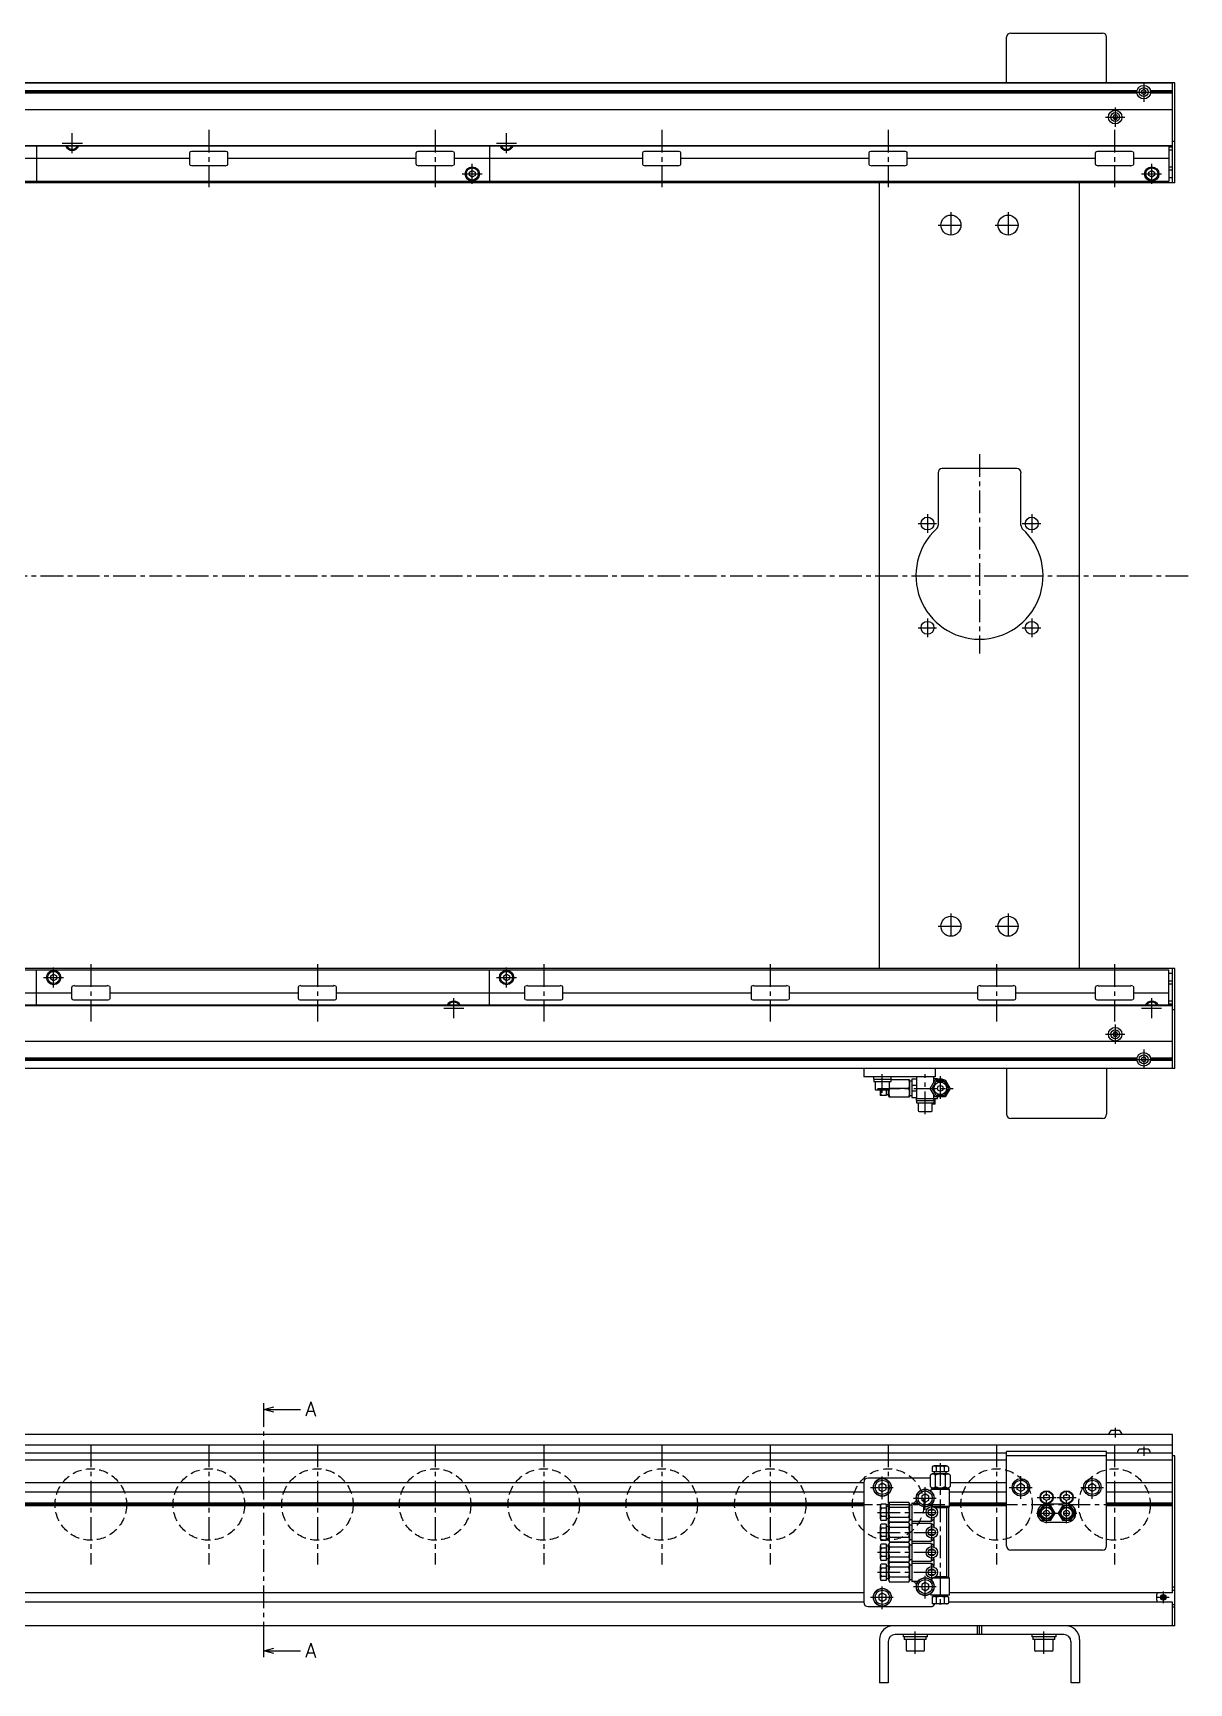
# Model space of a CAD drawing. Extents: x -10 to 4967, y -8 to 1201.
# Drawn here: x 3301 to 4110, y 28 to 1183 of the extents above; entities that cross this region are included whole.
import ezdxf

# ---------------------------------------------------------------- set-up
doc = ezdxf.new("R2010")
doc.units = 0
doc.header["$LTSCALE"] = 0.5
doc.linetypes.add('CENTER', pattern=[50.8, 31.75, -6.35, 6.35, -6.35])
doc.linetypes.add('DASHED', pattern=[19.05, 12.7, -6.35])
for name, color, linetype in [('MSM_CENTER', 1, 'CENTER'), ('MSM_CONTINUOUS', 7, 'CONTINUOUS'), ('MSM_DASHED', 4, 'DASHED'), ('MSM_PART_NUMBER', 7, 'CONTINUOUS')]:
    doc.layers.add(name, color=color, linetype=linetype)
doc.styles.get("Standard").update_dxf_attribs({"font": 'txt.shx', "height": 10, "bigfont": 'bigfont.shx'})

# ---------------------------------------------------------------- blocks, each defined once
blk = doc.blocks.new('*U88')
at = {"layer": 'MSM_PART_NUMBER'}
blk.add_text('A', height=10, dxfattribs=at).set_placement((3491.3, 214.9))
blk = doc.blocks.new('*U89')
at = {"layer": 'MSM_PART_NUMBER'}
blk.add_text('A', height=10, dxfattribs=at).set_placement((3491.3, 45.9))

msp = doc.modelspace()

# ---------------------------------------------------------------- linework, layer by layer
at = {"layer": 'MSM_CENTER'}
for p, q in [((4078.2, 1148.8), (4078.2, 1135.3)), ((4071.5, 1142), (4085, 1142)), ((4051.5, 1124.5), (4065, 1124.5)), ((4058.2, 1131.3), (4058.2, 1117.8)), ((3328.2, 1099.2), (3328.2, 1113.2)), ((3423.8, 1115.5), (3423.8, 1075.5)), ((3582.2, 1115.5), (3582.2, 1075.5)), ((3632.2, 1099.2), (3632.2, 1113.2)), ((3740.8, 1115.5), (3740.8, 1075.5)), ((3899.2, 1115.5), (3899.2, 1075.5)), ((4057.7, 1115.5), (4057.7, 1075.5)), ((3321.2, 1106.2), (3335.3, 1106.2)), ((3625.2, 1106.2), (3639.2, 1106.2)), ((3608.2, 1077.7), (3608.2, 1091.8)), ((4083.8, 1077.7), (4083.8, 1091.8)), ((3601.2, 1084.7), (3615.2, 1084.7)), ((4076.7, 1084.7), (4090.7, 1084.7)), ((3943.2, 1057.9), (3943.2, 1039.9)), ((3983.2, 1057.9), (3983.2, 1039.9)), ((3934.2, 1048.9), (3952.3, 1048.9)), ((3974.2, 1048.9), (3992.2, 1048.9)), ((3963.2, 888.4), (3963.2, 748.9)), ((3926.8, 846.4), (3926.8, 833.4)), ((3999.8, 846.4), (3999.8, 833.4)), ((3920.2, 839.9), (3933.2, 839.9)), ((3993.2, 839.9), (4006.2, 839.9)), ((359.7, 803.4), (4109.9, 803.4)), ((3920.2, 766.9), (3933.2, 766.9)), ((3926.8, 773.4), (3926.8, 760.4)), ((3993.2, 766.9), (4006.2, 766.9)), ((3999.8, 773.4), (3999.8, 760.4)), ((3943.2, 566.9), (3943.2, 548.9)), ((3983.2, 566.9), (3983.2, 548.9)), ((3934.2, 557.9), (3952.3, 557.9)), ((3974.2, 557.9), (3992.2, 557.9)), ((3308.2, 522), (3322.2, 522)), ((3315.2, 515), (3315.2, 529)), ((3341.2, 531.3), (3341.2, 491.3)), ((3499.8, 531.3), (3499.8, 491.3)), ((3625.2, 522), (3639.2, 522)), ((3632.2, 515), (3632.2, 529)), ((3658.2, 531.3), (3658.2, 491.3)), ((3816.8, 531.3), (3816.8, 491.3)), ((3975.2, 531.3), (3975.2, 491.3)), ((4057.7, 531.3), (4057.7, 491.3)), ((3588.2, 500.5), (3602.3, 500.5)), ((3595.2, 493.5), (3595.2, 507.5)), ((4076.7, 500.5), (4090.7, 500.5)), ((4083.8, 493.5), (4083.8, 507.5)), ((4058.2, 489), (4058.2, 475.5)), ((4051.5, 482.3), (4065, 482.3)), ((4071.5, 464.7), (4085, 464.7)), ((4078.2, 471.5), (4078.2, 458)), ((3895.2, 441.3), (3895.2, 454.4)), ((3925.2, 426.3), (3925.2, 454.4)), ((3935.8, 452.9), (3935.8, 435.9)), ((3891.8, 444.4), (3944.7, 444.4)), ((3462.2, 55), (3462.2, 215)), ((4058.2, 206.7), (4058.2, 200)), ((3341.2, 195), (3341.2, 111)), ((3423.8, 195), (3423.8, 111)), ((3499.8, 195), (3499.8, 111)), ((3582.2, 195), (3582.2, 111)), ((3658.2, 195), (3658.2, 111)), ((3740.8, 195), (3740.8, 111)), ((3816.8, 195), (3816.8, 111)), ((3899.2, 195), (3899.2, 111)), ((3975.2, 195), (3975.2, 111)), ((4057.7, 195), (4057.7, 111)), ((4078.2, 193.7), (4078.2, 187)), ((3935.8, 182), (3935.8, 81.5)), ((3887, 165), (3903.5, 165)), ((3895.2, 156.7), (3895.2, 173.3)), ((3925.2, 149.2), (3925.2, 165.8)), ((3984.1, 165), (4000.3, 165)), ((3992.2, 156.9), (3992.2, 173.1)), ((4010.2, 140), (4010.2, 164.6)), ((4024.2, 140), (4024.2, 164.6)), ((4034.1, 165), (4050.3, 165)), ((4042.2, 156.9), (4042.2, 173.1)), ((367.2, 153), (4100.3, 153)), ((3917, 157.5), (3933.5, 157.5)), ((3929.8, 141.5), (3929.8, 153.5)), ((4003.7, 158), (4016.8, 158)), ((4017.7, 158), (4030.8, 158)), ((3891.8, 147.5), (3935.8, 147.5)), ((3929.8, 127.5), (3929.8, 139.5)), ((4003.2, 147), (4031.3, 147)), ((3891.8, 133.5), (3935.8, 133.5)), ((3891.8, 119.5), (3935.8, 119.5)), ((3929.8, 113.5), (3929.8, 125.5)), ((3891.8, 105.5), (3935.8, 105.5)), ((3929.8, 99.5), (3929.8, 111.5)), ((3895.2, 79.7), (3895.2, 96.3)), ((3917, 95.5), (3933.5, 95.5)), ((3925.2, 87.2), (3925.2, 103.8)), ((3887, 88), (3903.5, 88)), ((4087.9, 88), (4095.9, 88)), ((4091.9, 84), (4091.9, 92)), ((3918.3, 48.4), (3918.3, 64)), ((4008.2, 48.4), (4008.2, 64))]:
    msp.add_line(p, q, dxfattribs=at)
at = {"layer": 'MSM_CONTINUOUS'}
for p, q in [((3982.2, 1148.4), (3982.2, 1180.4)), ((3985.2, 1183.4), (4049.2, 1183.4)), ((4052.2, 1148.4), (4052.2, 1180.4)), ((4099.9, 1148.4), (370.6, 1148.4)), ((4098.2, 1148.3), (372.2, 1148.3)), ((4098.2, 1078.4), (4098.2, 1148.4)), ((4099.9, 1078.4), (4099.9, 1148.4)), ((4073.6, 1142.9), (396.9, 1142.9)), ((4073.6, 1141.2), (396.9, 1141.2)), ((4073.5, 1142), (397, 1142)), ((4078.2, 1143.8), (4076.7, 1142.9)), ((4076.7, 1142.9), (4076.7, 1141.2)), ((4076.7, 1141.2), (4078.2, 1140.3)), ((4079.7, 1142.9), (4078.2, 1143.8)), ((4078.2, 1140.3), (4079.7, 1141.2)), ((4079.7, 1141.2), (4079.7, 1142.9)), ((4098.2, 1142.9), (4082.9, 1142.9)), ((4098.2, 1141.2), (4082.9, 1141.2)), ((4098.2, 1142), (4083, 1142)), ((4098.2, 1129.5), (372.2, 1129.5)), ((4057.4, 1126), (4056.5, 1124.5)), ((4056.5, 1124.5), (4057.4, 1123)), ((4057.4, 1126), (4059.1, 1126)), ((4057.4, 1123), (4059.1, 1123)), ((4060, 1124.5), (4059.1, 1126)), ((4059.1, 1123), (4060, 1124.5)), ((4098.2, 1104.1), (372.2, 1104.1)), ((4098.2, 1104.5), (422.2, 1104.5)), ((3303.2, 1104.1), (3303.2, 1079.4)), ((3328.2, 1103.9), (3327.9, 1104.1)), ((3328.6, 1104.1), (3328.2, 1103.9)), ((3410.3, 1099.5), (3410.3, 1091.5)), ((3435.2, 1100.5), (3412.3, 1100.5)), ((3437.2, 1091.5), (3437.2, 1099.5)), ((3568.8, 1099.5), (3568.8, 1091.5)), ((3593.7, 1100.5), (3570.8, 1100.5)), ((3595.7, 1091.5), (3595.7, 1099.5)), ((3620.2, 1104.1), (3620.2, 1079.4)), ((3632.2, 1103.9), (3631.9, 1104.1)), ((3632.6, 1104.1), (3632.2, 1103.9)), ((3727.3, 1099.5), (3727.3, 1091.5)), ((3752.2, 1100.5), (3729.3, 1100.5)), ((3754.2, 1091.5), (3754.2, 1099.5)), ((3885.8, 1099.5), (3885.8, 1091.5)), ((3910.7, 1100.5), (3887.8, 1100.5)), ((3912.7, 1091.5), (3912.7, 1099.5)), ((4044.3, 1099.5), (4044.3, 1091.5)), ((4069.2, 1100.5), (4046.3, 1100.5)), ((4071.2, 1091.5), (4071.2, 1099.5)), ((4095.7, 1104.1), (4095.7, 1079.4)), ((4098.2, 1103.4), (4095.7, 1103.4)), ((4098.2, 1101.4), (4095.7, 1101.4)), ((4099.9, 1107.4), (4098.2, 1107.4)), ((3410.3, 1095.5), (3278.7, 1095.5)), ((3435.2, 1090.5), (3412.3, 1090.5)), ((3568.8, 1095.5), (3437.2, 1095.5)), ((3593.7, 1090.5), (3570.8, 1090.5)), ((3727.3, 1095.5), (3595.7, 1095.5)), ((3606.2, 1085.9), (3608.2, 1087.1)), ((3608.2, 1087.1), (3610.2, 1085.9)), ((3752.2, 1090.5), (3729.3, 1090.5)), ((3885.8, 1095.5), (3754.2, 1095.5)), ((3910.7, 1090.5), (3887.8, 1090.5)), ((4044.3, 1095.5), (3912.7, 1095.5)), ((4069.2, 1090.5), (4046.3, 1090.5)), ((4095.7, 1095.5), (4071.2, 1095.5)), ((4081.7, 1085.9), (4083.8, 1087.1)), ((4083.8, 1087.1), (4085.7, 1085.9)), ((4098.2, 1089.4), (4095.7, 1089.4)), ((4098.2, 1087.4), (4095.7, 1087.4)), ((4095.7, 1079.4), (450.2, 1079.4)), ((4099.9, 1078.4), (450.2, 1078.4)), ((3606.2, 1083.6), (3606.2, 1085.9)), ((3608.2, 1082.4), (3606.2, 1083.6)), ((3610.2, 1083.6), (3608.2, 1082.4)), ((3610.2, 1085.9), (3610.2, 1083.6)), ((3893.2, 528.4), (3893.2, 1078.4)), ((4033.2, 528.4), (4033.2, 1078.4)), ((4081.7, 1083.6), (4081.7, 1085.9)), ((4083.8, 1082.4), (4081.7, 1083.6)), ((4085.7, 1083.6), (4083.8, 1082.4)), ((4085.7, 1085.9), (4085.7, 1083.6)), ((4098.2, 1081.9), (4095.7, 1081.9)), ((3989.3, 878.4), (3937.2, 878.4)), ((3934.2, 875.4), (3934.2, 838.5)), ((3992.2, 838.5), (3992.2, 875.4)), ((4099.9, 528.4), (450.2, 528.4)), ((450.2, 527.4), (4095.7, 527.4)), ((3303.2, 502.6), (3303.2, 527.4)), ((3313.2, 523.2), (3315.2, 524.4)), ((3313.2, 520.9), (3313.2, 523.2)), ((3315.2, 519.7), (3313.2, 520.9)), ((3315.2, 524.4), (3317.2, 523.2)), ((3317.2, 520.9), (3315.2, 519.7)), ((3317.2, 523.2), (3317.2, 520.9)), ((3620.2, 502.6), (3620.2, 527.4)), ((3630.2, 523.2), (3632.2, 524.4)), ((3630.2, 520.9), (3630.2, 523.2)), ((3632.2, 519.7), (3630.2, 520.9)), ((3632.2, 524.4), (3634.2, 523.2)), ((3634.2, 520.9), (3632.2, 519.7)), ((3634.2, 523.2), (3634.2, 520.9)), ((4095.7, 502.6), (4095.7, 527.4)), ((4098.2, 524.9), (4095.7, 524.9)), ((4098.2, 458.4), (4098.2, 528.4)), ((4099.9, 458.4), (4099.9, 528.4)), ((3196.2, 511.3), (3327.8, 511.3)), ((3327.8, 515.3), (3327.8, 507.3)), ((3329.8, 516.3), (3352.7, 516.3)), ((3354.7, 507.3), (3354.7, 515.3)), ((3354.7, 511.3), (3486.3, 511.3)), ((3486.3, 515.3), (3486.3, 507.3)), ((3488.3, 516.3), (3511.2, 516.3)), ((3513.2, 507.3), (3513.2, 515.3)), ((3513.2, 511.3), (3644.8, 511.3)), ((3644.8, 515.3), (3644.8, 507.3)), ((3646.8, 516.3), (3669.7, 516.3)), ((3671.7, 507.3), (3671.7, 515.3)), ((3671.7, 511.3), (3803.3, 511.3)), ((3803.3, 515.3), (3803.3, 507.3)), ((3805.3, 516.3), (3828.2, 516.3)), ((3830.2, 507.3), (3830.2, 515.3)), ((3830.2, 511.3), (3961.8, 511.3)), ((3961.8, 515.3), (3961.8, 507.3)), ((3963.8, 516.3), (3986.7, 516.3)), ((3988.7, 507.3), (3988.7, 515.3)), ((3988.7, 511.3), (4044.3, 511.3)), ((4044.3, 515.3), (4044.3, 507.3)), ((4046.3, 516.3), (4069.2, 516.3)), ((4071.2, 507.3), (4071.2, 515.3)), ((4071.2, 511.3), (4095.7, 511.3)), ((4098.2, 519.4), (4095.7, 519.4)), ((4098.2, 517.4), (4095.7, 517.4)), ((4098.2, 502.6), (372.2, 502.6)), ((4098.2, 502.2), (422.2, 502.2)), ((3329.8, 506.3), (3352.7, 506.3)), ((3488.3, 506.3), (3511.2, 506.3)), ((3594.9, 502.6), (3595.2, 502.9)), ((3595.2, 502.9), (3595.6, 502.6)), ((3646.8, 506.3), (3669.7, 506.3)), ((3805.3, 506.3), (3828.2, 506.3)), ((3963.8, 506.3), (3986.7, 506.3)), ((4046.3, 506.3), (4069.2, 506.3)), ((4083.4, 502.6), (4083.8, 502.9)), ((4083.8, 502.9), (4084.1, 502.6)), ((4098.2, 505.4), (4095.7, 505.4)), ((4098.2, 503.4), (4095.7, 503.4)), ((4099.9, 499.4), (4098.2, 499.4)), ((4098.2, 477.2), (372.2, 477.2)), ((4057.4, 483.8), (4056.5, 482.3)), ((4056.5, 482.3), (4057.4, 480.8)), ((4059.1, 483.8), (4057.4, 483.8)), ((4059.1, 480.8), (4057.4, 480.8)), ((4060, 482.3), (4059.1, 483.8)), ((4059.1, 480.8), (4060, 482.3)), ((4073.6, 465.6), (396.9, 465.6)), ((4073.6, 463.9), (396.9, 463.9)), ((4073.5, 464.7), (397, 464.7)), ((4078.2, 466.5), (4076.7, 465.6)), ((4076.7, 465.6), (4076.7, 463.9)), ((4076.7, 463.9), (4078.2, 463)), ((4079.7, 465.6), (4078.2, 466.5)), ((4078.2, 463), (4079.7, 463.9)), ((4079.7, 463.9), (4079.7, 465.6)), ((4098.2, 465.6), (4082.9, 465.6)), ((4098.2, 463.9), (4082.9, 463.9)), ((4098.2, 464.7), (4083, 464.7)), ((4099.9, 458.4), (370.6, 458.4)), ((4098.2, 458.4), (372.2, 458.4)), ((3882.2, 458.4), (3882.2, 452.4)), ((3932.2, 452.4), (3882.2, 452.4)), ((3889, 452.4), (3889, 450.8)), ((3889, 450.8), (3901.5, 450.8)), ((3889.2, 450.8), (3889.2, 449.3)), ((3901.4, 449.3), (3901.4, 450.8)), ((3901.5, 450.8), (3901.5, 452.4)), ((3919.2, 450.9), (3915.8, 450.9)), ((3915.8, 450.9), (3915.8, 437.9)), ((3919.2, 452.4), (3919.2, 437.4)), ((3931.2, 448.6), (3931.2, 452.4)), ((3931.2, 451.4), (3933.8, 451.4)), ((3932.2, 458.4), (3932.2, 452.4)), ((3933.8, 450.6), (3933.8, 451.4)), ((3982.2, 458.4), (3982.2, 426.4)), ((4052.2, 458.4), (4052.2, 426.4)), ((3889.2, 449.3), (3901.4, 449.3)), ((3890.2, 449.3), (3890.2, 443.8)), ((3890.8, 443.3), (3899.7, 443.3)), ((3893.7, 443.3), (3893.7, 440)), ((3897.8, 439.4), (3893.9, 439.4)), ((3897.8, 443.3), (3897.8, 439.4)), ((3897.8, 440.1), (3899.2, 440.1)), ((3899.2, 443.3), (3899.2, 439.4)), ((3899.2, 439.4), (3899.7, 439.4)), ((3899.7, 443.3), (3899.7, 438.4)), ((3900.2, 443.8), (3900.2, 449.3)), ((3913.7, 444.4), (3900.3, 444.4)), ((3914.2, 450.4), (3901.4, 450.4)), ((3914.2, 450.4), (3914.2, 438.4)), ((3915.8, 449.4), (3914.2, 449.4)), ((3914.2, 439.4), (3915.8, 439.4)), ((3919.2, 446.4), (3915.8, 446.4)), ((3919.2, 442.4), (3915.8, 442.4)), ((3928.8, 444.4), (3932.3, 450.4)), ((3932.3, 438.4), (3928.8, 444.4)), ((3930, 444.4), (3932.9, 449.4)), ((3932.9, 439.4), (3930, 444.4)), ((3931.2, 437.4), (3931.2, 440.2)), ((3932.3, 450.4), (3939.2, 450.4)), ((3932.9, 449.4), (3938.6, 449.4)), ((3938.6, 439.4), (3932.9, 439.4)), ((3938.6, 449.4), (3941.5, 444.4)), ((3941.5, 444.4), (3938.6, 439.4)), ((3939.2, 450.4), (3942.7, 444.4)), ((3942.7, 444.4), (3939.2, 438.4)), ((3899.7, 438.4), (3914.2, 438.4)), ((3915.8, 437.9), (3919.2, 437.9)), ((3919, 437.4), (3933.8, 437.4)), ((3919, 437.4), (3919, 435.8)), ((3919, 435.8), (3931.5, 435.8)), ((3919.2, 435.8), (3919.2, 434.3)), ((3919.2, 434.3), (3931.4, 434.3)), ((3920.2, 434.3), (3920.2, 428.9)), ((3920.9, 428.3), (3929.6, 428.3)), ((3930.2, 428.9), (3930.2, 434.3)), ((3932.2, 433.4), (3930.2, 433.4)), ((3931.4, 434.3), (3931.4, 435.8)), ((3931.5, 435.8), (3931.5, 437.4)), ((3931.5, 436.4), (3931.8, 436.4)), ((3931.8, 433.4), (3931.8, 436.4)), ((3932.2, 433.4), (3932.2, 437.4)), ((3939.2, 438.4), (3932.3, 438.4)), ((3933.8, 437.4), (3933.8, 438.4)), ((4049.2, 423.4), (3985.2, 423.4)), ((3462.2, 215), (3462.2, 224)), ((3462.2, 219.5), (3469.2, 221.4)), ((3462.2, 219.5), (3487.9, 219.5)), ((3469.2, 217.6), (3462.2, 219.5)), ((4098.2, 202), (372.2, 202)), ((4061.4, 204.7), (4055.1, 204.7)), ((4098.2, 91.2), (4098.2, 202)), ((4098.2, 194.6), (674.4, 194.6)), ((3982.2, 189), (676.7, 189)), ((4052.2, 190), (3982.2, 190)), ((3982.2, 124), (3982.2, 190)), ((4052.2, 187), (3982.2, 187)), ((4052.2, 124), (4052.2, 190)), ((4098.2, 189), (4052.2, 189)), ((4081.4, 191.7), (4075.1, 191.7)), ((4099.9, 187), (4098.2, 187)), ((4099.9, 68), (4099.9, 187)), ((3982.2, 184), (678.6, 184)), ((3928.8, 173.5), (3928.8, 165.5)), ((3930, 179.2), (3930, 176.3)), ((3940.9, 174.5), (3930.5, 174.5)), ((3940.2, 180), (3931.4, 180)), ((3931.5, 176), (3931.5, 174.5)), ((3931.5, 176), (3940, 176)), ((3932.3, 173.5), (3932.3, 165.5)), ((3932.9, 179.2), (3932.9, 176.3)), ((3938.6, 179.2), (3938.6, 176.3)), ((3939.2, 173.5), (3939.2, 165.5)), ((3940, 174.5), (3940, 176)), ((3941.5, 179.2), (3941.5, 176.3)), ((3942.7, 173.5), (3942.7, 165.5)), ((4098.2, 184), (4052.2, 184)), ((3882.2, 168.2), (667.2, 168.2)), ((3882.2, 168.5), (3882.2, 84.5)), ((3928.8, 171.5), (3885.2, 171.5)), ((3895.2, 167.9), (3892.7, 166.4)), ((3892.7, 166.4), (3892.7, 163.6)), ((3892.7, 163.6), (3895.2, 162.1)), ((3897.8, 166.4), (3895.2, 167.9)), ((3895.2, 162.1), (3897.8, 163.6)), ((3897.8, 163.6), (3897.8, 166.4)), ((3929.2, 163.5), (3929.2, 162.3)), ((3942.2, 163.5), (3929.2, 163.5)), ((3940.9, 164.5), (3930.5, 164.5)), ((3930.8, 164.5), (3930.8, 163.5)), ((3940.8, 163.5), (3940.8, 164.5)), ((3942.2, 151.5), (3942.2, 163.5)), ((3982.2, 168.2), (3942.7, 168.2)), ((3989.7, 166.4), (3992.2, 167.9)), ((3989.7, 163.6), (3989.7, 166.4)), ((3992.2, 162.1), (3989.7, 163.6)), ((3992.2, 167.9), (3994.8, 166.4)), ((3994.8, 163.6), (3992.2, 162.1)), ((3994.8, 163.6), (3994.8, 166.4)), ((4039.7, 166.4), (4042.2, 167.9)), ((4039.7, 163.6), (4039.7, 166.4)), ((4042.2, 162.1), (4039.7, 163.6)), ((4042.2, 167.9), (4044.7, 166.4)), ((4044.7, 163.6), (4042.2, 162.1)), ((4044.7, 163.6), (4044.7, 166.4)), ((4098.2, 168.2), (4052.2, 168.2)), ((3882.2, 161.7), (682.2, 161.7)), ((3882.2, 153.9), (682.2, 153.9)), ((3882.2, 153), (682.2, 153)), ((3882.2, 152.1), (682.2, 152.1)), ((3893.7, 151.9), (3893.7, 143.1)), ((3897.8, 153.3), (3894.5, 153.3)), ((3897.8, 150.4), (3894.5, 150.4)), ((3897.8, 153.3), (3897.8, 141.7)), ((3899.2, 151.7), (3897.8, 151.7)), ((3899.7, 152.5), (3899.2, 152.5)), ((3899.2, 152.5), (3899.2, 142.5)), ((3900.3, 154.4), (3899.7, 153.5)), ((3899.7, 153.5), (3899.7, 141.5)), ((3913.7, 154.4), (3900.3, 154.4)), ((3913.7, 151), (3900.3, 151)), ((3914.2, 153.5), (3913.7, 154.4)), ((3914.2, 153.5), (3914.2, 141.5)), ((3915.8, 152.5), (3914.2, 152.5)), ((3915.8, 154), (3915.8, 99)), ((3916.2, 154), (3915.8, 154)), ((3920.3, 153.7), (3915.8, 153.7)), ((3925.2, 160.4), (3922.8, 158.9)), ((3922.8, 158.9), (3922.8, 156.1)), ((3922.8, 156.1), (3925.2, 154.6)), ((3927.7, 158.9), (3925.2, 160.4)), ((3925.2, 154.6), (3927.7, 156.1)), ((3927.7, 156.1), (3927.7, 158.9)), ((3929.5, 153), (3929.5, 151.5)), ((3930.6, 151.5), (3930.8, 151.4)), ((3942.2, 151.5), (3930.6, 151.5)), ((3940.3, 150.6), (3932.2, 150.6)), ((3940.3, 150.6), (3941.8, 151.4)), ((3940.3, 102.4), (3940.3, 150.6)), ((3941.8, 151.2), (3942.2, 151.5)), ((3941.8, 101.6), (3941.8, 151.4)), ((3982.2, 161.7), (3942.2, 161.7)), ((3982.2, 153.9), (3942.2, 153.9)), ((3982.2, 153), (3942.2, 153)), ((3982.2, 152.1), (3942.2, 152.1)), ((4007.3, 152), (4004.4, 147)), ((4004.8, 150.5), (4004.8, 147.5)), ((4005.6, 147), (4007.9, 151)), ((4013.2, 152), (4007.3, 152)), ((4007.9, 151), (4012.6, 151)), ((4008.2, 159.2), (4010.2, 160.3)), ((4008.2, 156.8), (4008.2, 159.2)), ((4010.2, 155.7), (4008.2, 156.8)), ((4010.2, 160.3), (4012.2, 159.2)), ((4012.2, 156.8), (4010.2, 155.7)), ((4011.2, 153.5), (4023.3, 153.5)), ((4012.2, 156.8), (4012.2, 159.2)), ((4012.6, 151), (4014.9, 147)), ((4016.1, 147), (4013.2, 152)), ((4021.3, 152), (4018.4, 147)), ((4019.6, 147), (4021.9, 151)), ((4027.2, 152), (4021.3, 152)), ((4021.9, 151), (4026.6, 151)), ((4022.2, 159.2), (4024.2, 160.3)), ((4022.2, 156.8), (4022.2, 159.2)), ((4024.2, 155.7), (4022.2, 156.8)), ((4024.2, 160.3), (4026.2, 159.2)), ((4026.2, 156.8), (4024.2, 155.7)), ((4026.2, 156.8), (4026.2, 159.2)), ((4026.6, 151), (4028.9, 147)), ((4030.1, 147), (4027.2, 152)), ((4029.7, 147.5), (4029.7, 150.5)), ((4098.2, 161.7), (4052.2, 161.7)), ((4098.2, 153.9), (4052.2, 153.9)), ((4098.2, 153), (4052.2, 153)), ((4098.2, 152.1), (4052.2, 152.1)), ((3897.8, 144.6), (3894.5, 144.6)), ((3897.8, 141.7), (3894.5, 141.7)), ((3897.8, 139.3), (3894.5, 139.3)), ((3897.8, 143.2), (3899.2, 143.2)), ((3897.8, 139.3), (3897.8, 127.7)), ((3899.2, 142.5), (3899.7, 142.5)), ((3899.7, 141.5), (3900.3, 140.6)), ((3900.3, 140.4), (3899.7, 139.5)), ((3899.7, 139.5), (3899.7, 127.5)), ((3913.7, 144), (3900.3, 144)), ((3913.7, 140.6), (3900.3, 140.6)), ((3913.7, 140.4), (3900.3, 140.4)), ((3913.7, 140.6), (3914.2, 141.5)), ((3914.2, 139.5), (3913.7, 140.4)), ((3914.2, 142.5), (3915.8, 142.5)), ((3914.2, 139.5), (3914.2, 127.5)), ((3915.8, 141.3), (3929.5, 141.3)), ((3929.5, 139.7), (3915.8, 139.7)), ((3931.8, 149), (3927.7, 149)), ((3927.7, 146), (3931.8, 146)), ((3929.5, 143.5), (3929.5, 141.3)), ((3929.5, 139.7), (3929.5, 137.5)), ((3931.6, 143.9), (3931.2, 142.9)), ((3931.2, 142.9), (3931.2, 138.1)), ((4004.4, 147), (4007.3, 142)), ((4004.8, 146.5), (4004.8, 143.5)), ((4007.9, 143), (4005.6, 147)), ((4007.3, 142), (4013.2, 142)), ((4012.6, 143), (4007.9, 143)), ((4024.2, 140.5), (4010.2, 140.5)), ((4014.9, 147), (4012.6, 143)), ((4013.2, 142), (4016.1, 147)), ((4018.4, 147), (4021.3, 142)), ((4021.9, 143), (4019.6, 147)), ((4021.3, 142), (4027.2, 142)), ((4026.6, 143), (4021.9, 143)), ((4028.9, 147), (4026.6, 143)), ((4027.2, 142), (4030.1, 147)), ((4030.1, 149.8), (4029.7, 149.5)), ((4029.7, 143.5), (4029.7, 146.5)), ((4029.8, 149.8), (4030, 150)), ((3893.7, 137.9), (3893.7, 129.1)), ((3897.8, 136.4), (3894.5, 136.4)), ((3897.8, 130.6), (3894.5, 130.6)), ((3897.8, 127.7), (3894.5, 127.7)), ((3899.2, 137.7), (3897.8, 137.7)), ((3897.8, 129.2), (3899.2, 129.2)), ((3899.7, 138.5), (3899.2, 138.5)), ((3899.2, 138.5), (3899.2, 128.5)), ((3899.2, 128.5), (3899.7, 128.5)), ((3899.7, 127.5), (3900.3, 126.6)), ((3913.7, 137), (3900.3, 137)), ((3913.7, 130), (3900.3, 130)), ((3913.7, 126.6), (3914.2, 127.5)), ((3915.8, 138.5), (3914.2, 138.5)), ((3914.2, 128.5), (3915.8, 128.5)), ((3915.8, 127.3), (3929.5, 127.3)), ((3931.8, 135), (3927.7, 135)), ((3927.7, 132), (3931.8, 132)), ((3929.5, 129.5), (3929.5, 127.3)), ((3931.2, 128.9), (3931.2, 124.1)), ((3893.7, 123.9), (3893.7, 115.1)), ((3897.8, 125.3), (3894.5, 125.3)), ((3897.8, 122.4), (3894.5, 122.4)), ((3897.8, 116.6), (3894.5, 116.6)), ((3897.8, 125.3), (3897.8, 113.7)), ((3899.2, 123.7), (3897.8, 123.7)), ((3899.7, 124.5), (3899.2, 124.5)), ((3899.2, 124.5), (3899.2, 114.5)), ((3900.3, 126.4), (3899.7, 125.5)), ((3899.7, 125.5), (3899.7, 113.5)), ((3913.7, 126.6), (3900.3, 126.6)), ((3913.7, 126.4), (3900.3, 126.4)), ((3913.7, 123), (3900.3, 123)), ((3913.7, 116), (3900.3, 116)), ((3914.2, 125.5), (3913.7, 126.4)), ((3914.2, 125.5), (3914.2, 113.5)), ((3915.8, 124.5), (3914.2, 124.5)), ((3929.5, 125.7), (3915.8, 125.7)), ((3931.8, 121), (3927.7, 121)), ((3927.7, 118), (3931.8, 118)), ((3929.5, 125.7), (3929.5, 123.5)), ((4049.2, 121), (3985.2, 121)), ((3893.7, 109.9), (3893.7, 101.1)), ((3897.8, 113.7), (3894.5, 113.7)), ((3897.8, 111.3), (3894.5, 111.3)), ((3897.8, 108.4), (3894.5, 108.4)), ((3897.8, 115.2), (3899.2, 115.2)), ((3897.8, 111.3), (3897.8, 99.7)), ((3899.2, 109.7), (3897.8, 109.7)), ((3899.2, 114.5), (3899.7, 114.5)), ((3899.7, 110.5), (3899.2, 110.5)), ((3899.2, 110.5), (3899.2, 100.5)), ((3899.7, 113.5), (3900.3, 112.6)), ((3900.3, 112.4), (3899.7, 111.5)), ((3899.7, 111.5), (3899.7, 99.5)), ((3913.7, 112.6), (3900.3, 112.6)), ((3913.7, 112.4), (3900.3, 112.4)), ((3913.7, 109), (3900.3, 109)), ((3913.7, 112.6), (3914.2, 113.5)), ((3914.2, 111.5), (3913.7, 112.4)), ((3914.2, 114.5), (3915.8, 114.5)), ((3914.2, 111.5), (3914.2, 99.5)), ((3915.8, 110.5), (3914.2, 110.5)), ((3915.8, 113.3), (3929.5, 113.3)), ((3929.5, 111.7), (3915.8, 111.7)), ((3931.8, 107), (3927.7, 107)), ((3927.7, 104), (3931.8, 104)), ((3929.5, 115.5), (3929.5, 113.3)), ((3929.5, 111.7), (3929.5, 109.5)), ((3931.2, 114.9), (3931.2, 110.1)), ((3897.8, 102.6), (3894.5, 102.6)), ((3897.8, 99.7), (3894.5, 99.7)), ((3897.8, 101.2), (3899.2, 101.2)), ((3899.2, 100.5), (3899.7, 100.5)), ((3899.7, 99.5), (3900.3, 98.6)), ((3913.7, 102), (3900.3, 102)), ((3913.7, 98.6), (3900.3, 98.6)), ((3913.7, 98.6), (3914.2, 99.5)), ((3914.2, 100.5), (3915.8, 100.5)), ((3915.8, 99.3), (3920.3, 99.3)), ((3915.8, 99), (3916.2, 99)), ((3925.2, 98.4), (3922.8, 96.9)), ((3922.8, 96.9), (3922.8, 94.1)), ((3922.8, 94.1), (3925.2, 92.6)), ((3927.7, 96.9), (3925.2, 98.4)), ((3925.2, 92.6), (3927.7, 94.1)), ((3927.7, 94.1), (3927.7, 96.9)), ((3929.5, 101.5), (3929.5, 100)), ((3930.6, 101.5), (3930.8, 101.6)), ((3942.2, 101.5), (3930.6, 101.5)), ((3940.3, 102.4), (3932.2, 102.4)), ((3941.8, 101.6), (3940.3, 102.4)), ((3942.2, 101.5), (3941.8, 101.8)), ((3942.2, 89.5), (3942.2, 101.5)), ((4099.9, 95), (4098.2, 95)), ((4098.2, 93), (4099.9, 93)), ((3882.2, 84.7), (679.7, 84.7)), ((3882.2, 91.2), (682.2, 91.2)), ((3885.2, 81.5), (3929.2, 81.5)), ((3895.2, 90.9), (3892.7, 89.4)), ((3892.7, 89.4), (3892.7, 86.6)), ((3892.7, 86.6), (3895.2, 85.1)), ((3897.8, 89.4), (3895.2, 90.9)), ((3895.2, 85.1), (3897.8, 86.6)), ((3897.8, 86.6), (3897.8, 89.4)), ((3929.2, 90.7), (3929.2, 89.5)), ((3942.2, 89.5), (3929.2, 89.5)), ((3930.8, 88.5), (3930, 88.1)), ((3930, 88.1), (3930, 83.9)), ((3930, 83.9), (3930.8, 83.5)), ((3930.8, 89.5), (3930.8, 88.5)), ((3940.8, 88.5), (3930.8, 88.5)), ((3940.8, 83.5), (3930.8, 83.5)), ((3932.9, 88.1), (3932.9, 83.9)), ((3938.6, 88.1), (3938.6, 83.9)), ((3940.8, 88.5), (3940.8, 89.5)), ((3941.5, 88.1), (3940.8, 88.5)), ((3940.8, 83.5), (3941.5, 83.9)), ((3941.5, 88.1), (3941.5, 83.9)), ((4098.2, 84.7), (3941.5, 84.7)), ((4098.2, 91.2), (3942.2, 91.2)), ((4087.2, 90), (4087.2, 86)), ((4091.3, 89), (4090.7, 88)), ((4090.7, 88), (4091.3, 87)), ((4092.4, 89), (4091.3, 89)), ((4091.3, 87), (4092.4, 87)), ((4093, 88), (4092.4, 89)), ((4092.4, 87), (4093, 88)), ((4098.2, 68), (4098.2, 84.7)), ((4098.2, 83), (4099.9, 83)), ((4099.9, 81), (4098.2, 81)), ((4099.9, 68), (472.2, 68)), ((3893.2, 58.5), (3893.2, 28)), ((4022.2, 62), (3904.3, 62)), ((3909.8, 62), (3909.8, 60.4)), ((3926.8, 60.4), (3909.8, 60.4)), ((3910.6, 60.4), (3910.6, 58.4)), ((3925.9, 58.4), (3910.6, 58.4)), ((3911.8, 58.4), (3911.8, 51.2)), ((3924.8, 51.2), (3924.8, 58.4)), ((3925.9, 58.4), (3925.9, 60.4)), ((3926.8, 60.4), (3926.8, 62)), ((3961.8, 62), (3961.8, 68)), ((3963.2, 62), (3963.2, 68)), ((3964.8, 62), (3964.8, 68)), ((3999.8, 62), (3999.8, 60.4)), ((4016.8, 60.4), (3999.8, 60.4)), ((4000.6, 60.4), (4000.6, 58.4)), ((4015.9, 58.4), (4000.6, 58.4)), ((4001.8, 58.4), (4001.8, 51.2)), ((4014.8, 51.2), (4014.8, 58.4)), ((4015.9, 58.4), (4015.9, 60.4)), ((4016.8, 60.4), (4016.8, 62)), ((4033.2, 58.5), (4033.2, 28)), ((3462.2, 46), (3462.2, 55)), ((3462.2, 50.5), (3469.2, 52.4)), ((3469.2, 48.6), (3462.2, 50.5)), ((3462.2, 50.5), (3487.9, 50.5)), ((3899.2, 57), (3899.2, 28)), ((3923.9, 50.4), (3912.6, 50.4)), ((4013.9, 50.4), (4002.6, 50.4)), ((4027.3, 28), (4027.3, 57)), ((3899.2, 28), (3893.2, 28)), ((4033.2, 28), (4027.3, 28))]:
    msp.add_line(p, q, dxfattribs=at)
for centre, radius in [((4078.2, 1142), 4.75), ((4078.2, 1142), 3.13), ((4058.2, 1124.5), 4.75), ((4058.2, 1124.5), 3.13), ((3608.2, 1084.7), 5), ((3608.2, 1084.7), 4.25), ((4083.8, 1084.7), 5), ((4083.8, 1084.7), 4.25), ((3943.2, 1048.9), 7), ((3983.2, 1048.9), 7), ((3926.8, 839.9), 4.5), ((3999.8, 839.9), 4.5), ((3926.8, 766.9), 4.5), ((3999.8, 766.9), 4.5), ((3943.2, 557.9), 7), ((3983.2, 557.9), 7), ((3315.2, 522), 5), ((3315.2, 522), 4.25), ((3632.2, 522), 5), ((3632.2, 522), 4.25), ((4058.2, 482.3), 4.75), ((4058.2, 482.3), 3.13), ((4078.2, 464.7), 4.75), ((4078.2, 464.7), 3.13), ((3935.8, 444.4), 4.4), ((3935.8, 444.4), 2), ((3895.2, 165), 6.25), ((3895.2, 165), 6.1), ((3895.2, 165), 5), ((3925.2, 157.5), 6.25), ((3925.2, 157.5), 6.1), ((3925.2, 157.5), 5), ((3992.2, 165), 6.1), ((3992.2, 165), 5), ((4010.2, 158), 4.6), ((4010.2, 158), 4.25), ((4024.2, 158), 4.6), ((4024.2, 158), 4.25), ((4042.2, 165), 6.1), ((4042.2, 165), 5), ((3929.8, 147.5), 4), ((4010.2, 147), 3.9), ((4024.2, 147), 3.9), ((3929.8, 147.5), 2.5), ((4010.2, 147), 2), ((4024.2, 147), 2), ((3929.8, 133.5), 4), ((3929.8, 133.5), 2.5), ((3929.8, 119.5), 4), ((3929.8, 119.5), 2.5), ((3929.8, 105.5), 4), ((3929.8, 105.5), 2.5), ((3895.2, 88), 6.25), ((3895.2, 88), 6.1), ((3895.2, 88), 5), ((3925.2, 95.5), 6.25), ((3925.2, 95.5), 6.1), ((3925.2, 95.5), 5), ((4091.9, 88), 2), ((4091.9, 88), 1.6)]:
    msp.add_circle(centre, radius, dxfattribs=at)
for centre, radius, start, end in [((3985.2, 1180.4), 3, 90, 180), ((4049.2, 1180.4), 3, 0, 90), ((3328.2, 1106.2), 5, 204.8346, 335.1654), ((3328.2, 1106.2), 4.25, 209.6116, 330.3884), ((3411.2, 1099.4), 0.882, 115.5328, 172.1027), ((3412.3, 1097.1), 3.41, 89.6687, 115.2454), ((3435.2, 1097.1), 3.41, 64.7546, 90.3313), ((3436.3, 1099.4), 0.882, 7.8973, 64.4672), ((3569.7, 1099.4), 0.882, 115.5328, 172.1027), ((3570.8, 1097.1), 3.41, 89.6687, 115.2454), ((3593.7, 1097.1), 3.41, 64.7546, 90.3313), ((3594.8, 1099.4), 0.882, 7.8973, 64.4672), ((3632.2, 1106.2), 5, 204.8346, 335.1654), ((3632.2, 1106.2), 4.25, 209.6116, 330.3884), ((3728.2, 1099.4), 0.882, 115.5328, 172.1027), ((3729.3, 1097.1), 3.41, 89.6687, 115.2454), ((3752.2, 1097.1), 3.41, 64.7546, 90.3313), ((3753.3, 1099.4), 0.882, 7.8973, 64.4672), ((3886.7, 1099.4), 0.882, 115.5328, 172.1027), ((3887.8, 1097.1), 3.41, 89.6687, 115.2454), ((3910.7, 1097.1), 3.41, 64.7546, 90.3313), ((3911.8, 1099.4), 0.882, 7.8973, 64.4672), ((4045.2, 1099.4), 0.882, 115.5328, 172.1027), ((4046.3, 1097.1), 3.41, 89.6687, 115.2454), ((4069.2, 1097.1), 3.41, 64.7546, 90.3313), ((4070.3, 1099.4), 0.882, 7.8973, 64.4672), ((3411.2, 1091.6), 0.882, 187.8973, 244.4672), ((3412.3, 1093.9), 3.41, 244.7546, 270.3313), ((3435.2, 1093.9), 3.41, 269.6687, 295.2454), ((3436.3, 1091.6), 0.882, 295.5328, 352.1027), ((3569.7, 1091.6), 0.882, 187.8973, 244.4672), ((3570.8, 1093.9), 3.41, 244.7546, 270.3313), ((3593.7, 1093.9), 3.41, 269.6687, 295.2454), ((3594.8, 1091.6), 0.882, 295.5328, 352.1027), ((3728.2, 1091.6), 0.882, 187.8973, 244.4672), ((3729.3, 1093.9), 3.41, 244.7546, 270.3313), ((3752.2, 1093.9), 3.41, 269.6687, 295.2454), ((3753.3, 1091.6), 0.882, 295.5328, 352.1027), ((3886.7, 1091.6), 0.882, 187.8973, 244.4672), ((3887.8, 1093.9), 3.41, 244.7546, 270.3313), ((3910.7, 1093.9), 3.41, 269.6687, 295.2454), ((3911.8, 1091.6), 0.882, 295.5328, 352.1027), ((4045.2, 1091.6), 0.882, 187.8973, 244.4672), ((4046.3, 1093.9), 3.41, 244.7546, 270.3313), ((4069.2, 1093.9), 3.41, 269.6687, 295.2454), ((4070.3, 1091.6), 0.882, 295.5328, 352.1027), ((3937.2, 875.4), 3, 90, 180), ((3989.3, 875.4), 3, 0, 90), ((3963.2, 803.4), 44.5, 132.3521, 47.6479), ((3931.2, 838.5), 3, 312.3521, 360), ((3995.3, 838.5), 3, 180, 227.6479), ((3328.7, 515.2), 0.882, 115.5328, 172.1027), ((3329.8, 512.9), 3.41, 89.6687, 115.2454), ((3352.7, 512.9), 3.41, 64.7546, 90.3313), ((3353.8, 515.2), 0.882, 7.8973, 64.4672), ((3487.2, 515.2), 0.882, 115.5328, 172.1027), ((3488.3, 512.9), 3.41, 89.6687, 115.2454), ((3511.2, 512.9), 3.41, 64.7546, 90.3313), ((3512.3, 515.2), 0.882, 7.8973, 64.4672), ((3645.7, 515.2), 0.882, 115.5328, 172.1027), ((3646.8, 512.9), 3.41, 89.6687, 115.2454), ((3669.7, 512.9), 3.41, 64.7546, 90.3313), ((3670.8, 515.2), 0.882, 7.8973, 64.4672), ((3804.2, 515.2), 0.882, 115.5328, 172.1027), ((3805.3, 512.9), 3.41, 89.6687, 115.2454), ((3828.2, 512.9), 3.41, 64.7546, 90.3313), ((3829.3, 515.2), 0.882, 7.8973, 64.4672), ((3962.7, 515.2), 0.882, 115.5328, 172.1027), ((3963.8, 512.9), 3.41, 89.6687, 115.2454), ((3986.7, 512.9), 3.41, 64.7546, 90.3313), ((3987.8, 515.2), 0.882, 7.8973, 64.4672), ((4045.2, 515.2), 0.882, 115.5328, 172.1027), ((4046.3, 512.9), 3.41, 89.6687, 115.2454), ((4069.2, 512.9), 3.41, 64.7546, 90.3313), ((4070.3, 515.2), 0.882, 7.8973, 64.4672), ((3328.7, 507.4), 0.882, 187.8973, 244.4672), ((3329.8, 509.7), 3.41, 244.7546, 270.3313), ((3352.7, 509.7), 3.41, 269.6687, 295.2454), ((3353.8, 507.4), 0.882, 295.5328, 352.1027), ((3487.2, 507.4), 0.882, 187.8973, 244.4672), ((3488.3, 509.7), 3.41, 244.7546, 270.3313), ((3511.2, 509.7), 3.41, 269.6687, 295.2454), ((3512.3, 507.4), 0.882, 295.5328, 352.1027), ((3595.2, 500.5), 5, 24.8346, 155.1654), ((3595.2, 500.5), 4.25, 29.6116, 150.3884), ((3645.7, 507.4), 0.882, 187.8973, 244.4672), ((3646.8, 509.7), 3.41, 244.7546, 270.3313), ((3669.7, 509.7), 3.41, 269.6687, 295.2454), ((3670.8, 507.4), 0.882, 295.5328, 352.1027), ((3804.2, 507.4), 0.882, 187.8973, 244.4672), ((3805.3, 509.7), 3.41, 244.7546, 270.3313), ((3828.2, 509.7), 3.41, 269.6687, 295.2454), ((3829.3, 507.4), 0.882, 295.5328, 352.1027), ((3962.7, 507.4), 0.882, 187.8973, 244.4672), ((3963.8, 509.7), 3.41, 244.7546, 270.3313), ((3986.7, 509.7), 3.41, 269.6687, 295.2454), ((3987.8, 507.4), 0.882, 295.5328, 352.1027), ((4045.2, 507.4), 0.882, 187.8973, 244.4672), ((4046.3, 509.7), 3.41, 244.7546, 270.3313), ((4069.2, 509.7), 3.41, 269.6687, 295.2454), ((4070.3, 507.4), 0.882, 295.5328, 352.1027), ((4083.8, 500.5), 5, 24.8346, 155.1654), ((4083.8, 500.5), 4.25, 29.6116, 150.3884), ((3935.8, 444.4), 6.5, 67.3801, 112.6199), ((3890.8, 443.8), 0.5, 180, 270), ((3895.3, 440), 1.6, 180.4356, 202.495), ((3898.8, 441.9), 4.91, 163.4223, 210.63), ((3899.7, 443.8), 0.5, 270, 0), ((3908.4, 441.4), 8.67, 166.9784, 200.2562), ((3908.4, 447.4), 8.67, 199.559, 200.2562), ((3908.4, 441.4), 8.67, 159.7438, 160.441), ((3905.6, 447.4), 8.67, 339.7438, 20.2562), ((3905.6, 441.4), 8.67, 339.7438, 20.2562), ((3935.8, 444.4), 5.2, 74.0576, 105.9424), ((3920.9, 428.9), 0.6, 180, 270), ((3929.6, 428.9), 0.6, 270, 360), ((3985.2, 426.4), 3, 180, 270), ((4049.2, 426.4), 3, 270, 0), ((4058.2, 201.1), 4.75, 129.7731, 169.0684), ((4058.3, 201.1), 4.75, 10.9316, 50.2269), ((4078.2, 188.1), 4.75, 129.7731, 169.0684), ((4078.3, 188.1), 4.75, 10.9316, 50.2269), ((3930.6, 172.5), 2, 90.1103, 149.9389), ((3930.2, 172.7), 1.53, 111.5511, 150.3652), ((3930.6, 171), 3.28, 77.03, 107.5801), ((3931.4, 178.4), 1.6, 90.4356, 150.0019), ((3931.1, 178.6), 1.28, 101.2367, 150.0095), ((3931.5, 179.9), 3.9, 247.3775, 270), ((3931.2, 179.5), 3.45, 249.0935, 269.3389), ((3931.4, 177.2), 2.65, 75.4682, 102.7048), ((3931.5, 179.8), 3.76, 264.4656, 290.7762), ((3930.9, 172.7), 1.56, 29.9411, 75.7684), ((3931.8, 178.6), 1.27, 30.0015, 75.5168), ((3935.8, 166.7), 7.63, 63.0096, 116.9904), ((3934.5, 177), 2.75, 97.7045, 127.8864), ((3935.8, 194.2), 18.1, 260.8193, 279.1807), ((3935.8, 169.7), 10.1, 82.1591, 98.9764), ((3936.9, 177), 2.8, 52.0333, 85.178), ((3939.7, 178.6), 1.28, 101.2367, 150.0095), ((3939.9, 179.5), 3.45, 249.0935, 269.3389), ((3940.5, 172.7), 1.53, 111.5511, 150.3652), ((3940.1, 177.2), 2.65, 75.4682, 102.7048), ((3940.2, 179.8), 3.76, 264.4656, 290.7762), ((3940, 179.9), 3.9, 270, 292.6121), ((3941, 171), 3.28, 77.03, 107.5801), ((3940.1, 178.4), 1.6, 29.9981, 89.5644), ((3940.4, 178.6), 1.27, 30.0015, 75.5168), ((3940.9, 172.5), 2, 30.0316, 89.8897), ((3941.3, 172.7), 1.56, 29.9411, 75.7684), ((3885.2, 168.5), 3, 90, 180), ((3930.6, 166.5), 2, 210.0316, 269.8897), ((3930.2, 166.3), 1.56, 209.9411, 255.7684), ((3930.5, 168), 3.28, 257.03, 287.5801), ((3931, 166.3), 1.53, 291.5511, 330.3652), ((3935.8, 172.3), 7.63, 243.0096, 296.9904), ((3940.6, 166.3), 1.56, 209.9411, 255.7684), ((3940.9, 168), 3.28, 257.03, 287.5801), ((3940.9, 166.5), 2, 270.1103, 329.9389), ((3941.3, 166.3), 1.53, 291.5511, 330.3652), ((3895.3, 151.9), 1.6, 119.9981, 179.5644), ((3895.2, 152.2), 1.28, 119.9905, 168.7633), ((3896.5, 151.8), 2.65, 167.2952, 194.5318), ((3895.2, 151.5), 1.27, 194.4832, 239.9985), ((3896.7, 148.7), 2.75, 142.1136, 172.2955), ((3903.2, 152.6), 3.47, 147.6436, 177.9722), ((4017, 155.4), 117.3, 181.3419, 181.4015), ((3903.3, 152.9), 3.56, 184.5339, 212.0949), ((3937.6, 143), 38.2, 167.9644, 172.5206), ((3910.8, 152.6), 3.47, 2.0278, 32.3564), ((3910.7, 152.9), 3.56, 327.9051, 355.4661), ((3876.4, 143), 38.2, 7.4794, 12.0356), ((3797, 155.4), 117.3, 358.5985, 358.6581), ((3916.2, 157), 3, 270, 344.3457), ((3917.8, 146.7), 13.7, 20.5549, 28.5018), ((4010.2, 147), 6.5, 96.3016, 270), ((4010.2, 147), 5.04, 94.0987, 145.9013), ((4010.2, 147), 5.04, 34.0987, 85.9013), ((4024.2, 147), 5.04, 94.0987, 145.9013), ((4024.2, 147), 6.5, 270, 83.6984), ((4024.2, 147), 5.04, 34.0987, 85.9013), ((3895.3, 137.9), 1.6, 119.9981, 179.5644), ((3895.3, 143.1), 1.6, 180.4356, 240.0019), ((3904, 147.5), 10.1, 171.0236, 187.8409), ((3895.2, 143.5), 1.28, 119.9905, 168.7633), ((3896.5, 143.2), 2.65, 167.2952, 194.5318), ((3895.2, 138.2), 1.28, 119.9905, 168.7633), ((3896.8, 146.3), 2.8, 184.822, 217.9667), ((3895.2, 142.8), 1.27, 194.4832, 239.9985), ((3908.1, 147.4), 8.31, 175.7914, 187.9999), ((3913.8, 148), 14.1, 187.355, 196.3931), ((3903.2, 142.2), 3.47, 147.6436, 177.9722), ((4017, 145.1), 117.3, 181.3419, 181.4015), ((3903.3, 142.5), 3.56, 184.5339, 212.0949), ((3903.2, 138.6), 3.47, 147.6436, 177.9722), ((4017, 141.4), 117.3, 181.3419, 181.4015), ((3900.2, 148), 14.1, 343.6069, 352.645), ((3910.8, 142.2), 3.47, 2.0278, 32.3564), ((3910.7, 142.5), 3.56, 327.9051, 355.4661), ((3910.8, 138.6), 3.47, 2.0278, 32.3564), ((3905.9, 147.4), 8.31, 352.0001, 4.2086), ((3797, 145.1), 117.3, 358.5985, 358.6581), ((3797, 141.4), 117.3, 358.5985, 358.6581), ((3925.1, 147.5), 7.64, 305.9792, 323.0464), ((3925.1, 133.5), 7.64, 36.9536, 54.0208), ((4010.2, 147), 5.04, 154.0987, 205.9013), ((4010.2, 147), 5.04, 214.0987, 265.9013), ((4010.2, 147), 5.04, 274.0987, 325.9013), ((4010.2, 147), 5.04, 334.0987, 25.9013), ((4024.2, 147), 5.04, 154.0987, 205.9013), ((4024.2, 147), 5.04, 214.0987, 265.9013), ((4024.2, 147), 5.04, 274.0987, 325.9013), ((4024.2, 147), 5.04, 334.0987, 25.9013), ((3895.3, 129.1), 1.6, 180.4356, 240.0019), ((3896.5, 137.8), 2.65, 167.2952, 194.5318), ((3904, 133.5), 10.1, 171.0236, 187.8409), ((3895.2, 129.5), 1.28, 119.9905, 168.7633), ((3896.5, 129.2), 2.65, 167.2952, 194.5318), ((3895.2, 137.5), 1.27, 194.4832, 239.9985), ((3896.7, 134.7), 2.75, 142.1136, 172.2955), ((3896.8, 132.3), 2.8, 184.822, 217.9667), ((3895.2, 128.8), 1.27, 194.4832, 239.9985), ((3908.1, 133.4), 8.31, 175.7914, 187.9999), ((3903.3, 138.9), 3.56, 184.5339, 212.0949), ((3937.6, 129), 38.2, 167.9644, 172.5206), ((3913.8, 134), 14.1, 187.355, 196.3931), ((3903.2, 128.2), 3.47, 147.6436, 177.9722), ((4017, 131.1), 117.3, 181.3419, 181.4015), ((3903.3, 128.5), 3.56, 184.5339, 212.0949), ((3910.7, 138.9), 3.56, 327.9051, 355.4661), ((3876.4, 129), 38.2, 7.4794, 12.0356), ((3900.2, 134), 14.1, 343.6069, 352.645), ((3910.8, 128.2), 3.47, 2.0278, 32.3564), ((3910.7, 128.5), 3.56, 327.9051, 355.4661), ((3905.9, 133.4), 8.31, 352.0001, 4.2086), ((3797, 131.1), 117.3, 358.5985, 358.6581), ((3925.1, 133.5), 7.64, 305.9792, 323.0464), ((3637.1, 25.2), 315, 20.7943, 20.9943), ((3919.1, 134.1), 13.1, 336.6998, 341.5116), ((3895.3, 123.9), 1.6, 119.9981, 179.5644), ((3895.2, 124.2), 1.28, 119.9905, 168.7633), ((3896.5, 123.8), 2.65, 167.2952, 194.5318), ((3904, 119.5), 10.1, 171.0236, 187.8409), ((3895.2, 115.5), 1.28, 119.9905, 168.7633), ((3896.5, 115.2), 2.65, 167.2952, 194.5318), ((3895.2, 123.5), 1.27, 194.4832, 239.9985), ((3896.7, 120.7), 2.75, 142.1136, 172.2955), ((3896.8, 118.3), 2.8, 184.822, 217.9667), ((3908.1, 119.4), 8.31, 175.7914, 187.9999), ((3903.2, 124.6), 3.47, 147.6436, 177.9722), ((4017, 127.4), 117.3, 181.3419, 181.4015), ((3903.3, 124.9), 3.56, 184.5339, 212.0949), ((3937.6, 115), 38.2, 167.9644, 172.5206), ((3913.8, 120), 14.1, 187.355, 196.3931), ((3903.2, 114.2), 3.47, 147.6436, 177.9722), ((3910.8, 124.6), 3.47, 2.0278, 32.3564), ((3910.7, 124.9), 3.56, 327.9051, 355.4661), ((3876.4, 115), 38.2, 7.4794, 12.0356), ((3900.2, 120), 14.1, 343.6069, 352.645), ((3910.8, 114.2), 3.47, 2.0278, 32.3564), ((3797, 127.4), 117.3, 358.5985, 358.6581), ((3905.9, 119.4), 8.31, 352.0001, 4.2086), ((3925.1, 119.5), 7.64, 36.9536, 54.0208), ((3637.1, 11.2), 315, 20.7943, 20.9943), ((3919.1, 120.1), 13.1, 336.6998, 341.5116), ((3985.2, 124), 3, 180, 270), ((4049.2, 124), 3, 270, 0), ((3895.3, 109.9), 1.6, 119.9981, 179.5644), ((3895.3, 115.1), 1.6, 180.4356, 240.0019), ((3895.2, 110.2), 1.28, 119.9905, 168.7633), ((3896.5, 109.8), 2.65, 167.2952, 194.5318), ((3904, 105.5), 10.1, 171.0236, 187.8409), ((3895.2, 114.8), 1.27, 194.4832, 239.9985), ((3895.2, 109.5), 1.27, 194.4832, 239.9985), ((3896.7, 106.7), 2.75, 142.1136, 172.2955), ((3896.8, 104.3), 2.8, 184.822, 217.9667), ((3908.1, 105.4), 8.31, 175.7914, 187.9999), ((4017, 117.1), 117.3, 181.3419, 181.4015), ((3903.3, 114.5), 3.56, 184.5339, 212.0949), ((3903.2, 110.6), 3.47, 147.6436, 177.9722), ((4017, 113.4), 117.3, 181.3419, 181.4015), ((3903.3, 110.9), 3.56, 184.5339, 212.0949), ((3937.6, 101), 38.2, 167.9644, 172.5206), ((3913.8, 106), 14.1, 187.355, 196.3931), ((3910.7, 114.5), 3.56, 327.9051, 355.4661), ((3910.8, 110.6), 3.47, 2.0278, 32.3564), ((3910.7, 110.9), 3.56, 327.9051, 355.4661), ((3876.4, 101), 38.2, 7.4794, 12.0356), ((3900.2, 106), 14.1, 343.6069, 352.645), ((3797, 117.1), 117.3, 358.5985, 358.6581), ((3797, 113.4), 117.3, 358.5985, 358.6581), ((3905.9, 105.4), 8.31, 352.0001, 4.2086), ((3925.1, 119.5), 7.64, 305.9792, 323.0464), ((3925.1, 105.5), 7.64, 36.9536, 54.0208), ((3919.1, 104.9), 13.1, 18.4905, 23.2981), ((3895.3, 101.1), 1.6, 180.4356, 240.0019), ((3895.2, 101.5), 1.28, 119.9905, 168.7633), ((3896.5, 101.2), 2.65, 167.2952, 194.5318), ((3895.2, 100.8), 1.27, 194.4832, 239.9985), ((3903.2, 100.2), 3.47, 147.6436, 177.9722), ((4017, 103.1), 117.3, 181.3419, 181.4015), ((3903.3, 100.5), 3.56, 184.5339, 212.0949), ((3910.8, 100.2), 3.47, 2.0278, 32.3564), ((3910.7, 100.5), 3.56, 327.9051, 355.4661), ((3797, 103.1), 117.3, 358.5985, 358.6581), ((3916.2, 96), 3, 15.6543, 90), ((3917.8, 106.3), 13.6, 331.474, 339.4565), ((3885.2, 84.5), 3, 180, 270), ((3929.2, 84.5), 3, 270, 340.5288), ((3932.1, 83.9), 4.66, 103.9794, 117.2198), ((3932.1, 88.1), 4.66, 242.7802, 256.0206), ((3931.6, 85.7), 2.81, 94.3884, 103.4565), ((3931.6, 86.3), 2.81, 256.5435, 265.6116), ((3931.3, 85.6), 2.89, 57.6436, 87.9722), ((3931.3, 86.4), 2.89, 272.0278, 302.3564), ((3935.9, 77.7), 10.8, 91.0424, 106.5456), ((3935.9, 94.3), 10.8, 253.4544, 268.9576), ((3935.7, 78.6), 9.89, 72.7151, 89.697), ((3935.7, 93.4), 9.89, 270.303, 287.2849), ((3940.2, 85.6), 2.89, 92.0278, 122.3564), ((3940.2, 86.4), 2.89, 237.6436, 267.9722), ((3939.9, 85.7), 2.81, 76.5435, 85.6116), ((3939.9, 86.3), 2.81, 274.3884, 283.4565), ((3939.4, 83.9), 4.66, 62.7802, 76.0206), ((3939.4, 88.1), 4.66, 283.9794, 297.2198), ((4090.3, 86), 3, 180, 204.6243), ((4090.3, 90), 3, 155.3757, 180), ((3902.8, 58.5), 9.5, 90, 180), ((3904.3, 57), 5, 90, 180), ((4022.2, 57), 5, 0, 90), ((4023.8, 58.5), 9.5, 0, 90), ((3912.6, 51.2), 0.8, 180, 270), ((3923.9, 51.2), 0.8, 270, 0), ((4002.6, 51.2), 0.8, 180, 270), ((4013.9, 51.2), 0.8, 270, 0)]:
    msp.add_arc(centre, radius, start, end, dxfattribs=at)
at = {"layer": 'MSM_DASHED'}
for centre in [(3341.2, 153), (3423.8, 153), (3499.8, 153), (3582.2, 153), (3658.2, 153), (3740.8, 153), (3816.8, 153), (3899.2, 153), (3975.2, 153), (4057.7, 153)]:
    msp.add_circle(centre, 25, dxfattribs=at)

# ---------------------------------------------------------------- block references
at = {"layer": 'MSM_CONTINUOUS'}
for name in ['*U88', '*U89']:
    msp.add_blockref(name, (0, 0), dxfattribs=at)

doc.saveas('drawing.dxf')
